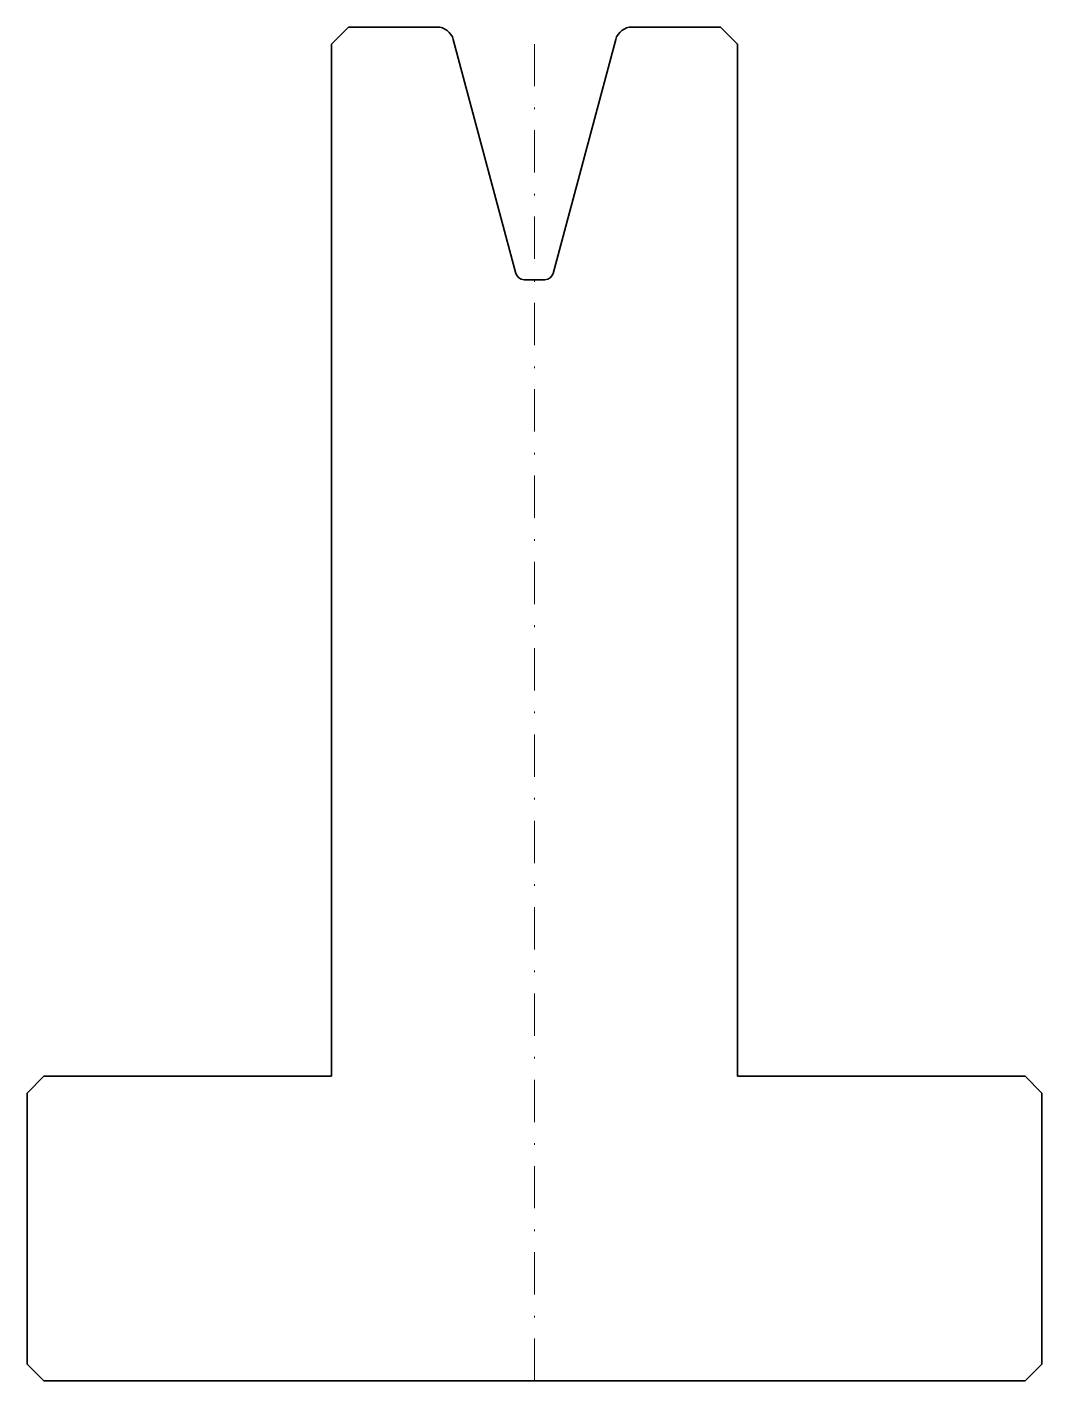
# Model space of a CAD drawing. Header units: millimetres. Extents: x -30 to 30, y -80 to 0.
import ezdxf

# ---------------------------------------------------------------- set-up
doc = ezdxf.new("R2010")
doc.units = ezdxf.units.MM
doc.header["$LTSCALE"] = 5
doc.linetypes.add('AUSGEZOGEN', pattern=[0])
doc.linetypes.add('DASHDOT', pattern=[1, 0.5, -0.25, 0, -0.25])
doc.layers.add('2', color=7, linetype='Continuous')

msp = doc.modelspace()

# ---------------------------------------------------------------- linework, layer by layer
at = {"layer": '2', "color": 7, "linetype": 'AUSGEZOGEN', "lineweight": 35}
for p, q in [((-11, 0), (-12, -1)), ((-5.767, 0), (-11, 0)), ((11, 0), (5.767, 0)), ((12, -1), (11, 0)), ((-1.099, -14.558), (-4.801, -0.741)), ((4.801, -0.741), (1.099, -14.558)), ((-12, -1), (-12, -62)), ((12, -62), (12, -1)), ((0.616, -14.928), (-0.616, -14.928)), ((-29, -62), (-30, -63)), ((-12, -62), (-29, -62)), ((29, -62), (12, -62)), ((30, -63), (29, -62)), ((-30, -63), (-30, -79)), ((30, -79), (30, -63)), ((-30, -79), (-29, -80)), ((29, -80), (30, -79)), ((-29, -80), (29, -80))]:
    msp.add_line(p, q, dxfattribs=at)
at = {"layer": '2', "color": 7, "linetype": 'DASHDOT', "lineweight": 18}
msp.add_line((0, -80), (0, 0), dxfattribs=at)
at = {"layer": '2', "color": 7, "linetype": 'AUSGEZOGEN', "lineweight": 35}
for centre, radius, start, end in [((-5.767, -1), 1, 15, 90), ((5.767, -1), 1, 90, 165), ((-0.616, -14.428), 0.5, 195, 270), ((0.616, -14.428), 0.5, 270, 345)]:
    msp.add_arc(centre, radius, start, end, dxfattribs=at)

doc.saveas('drawing.dxf')
